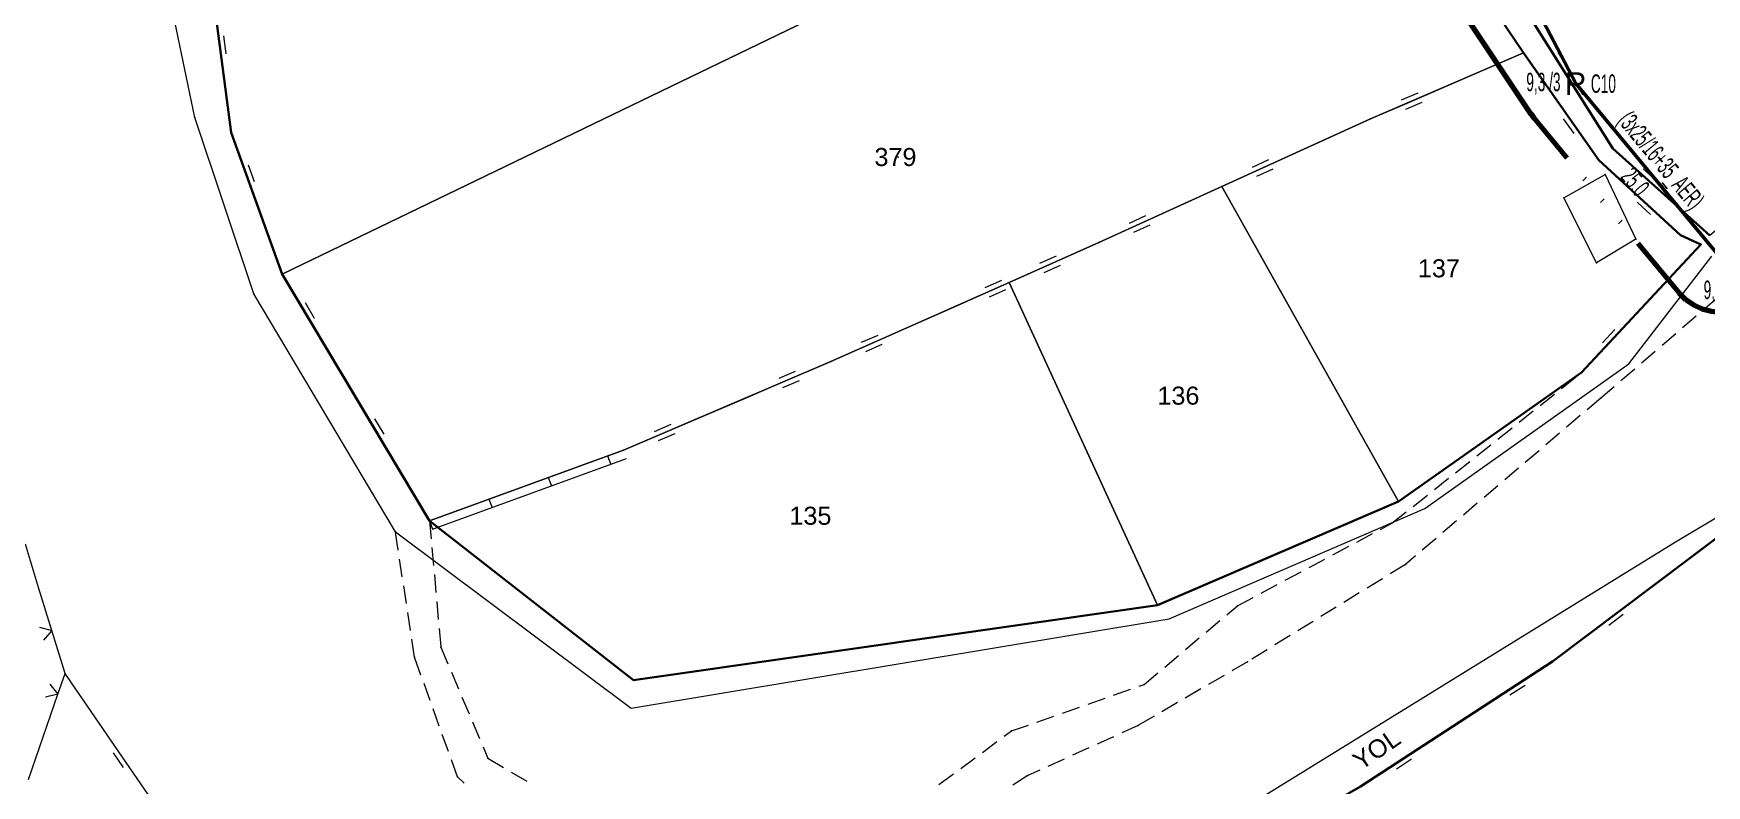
# Model space of a CAD drawing. Header units: millimetres. Extents: x 614452 to 616952, y 4151662 to 4153442.
# Drawn here: x 615885.1 to 616070.6, y 4151954.2 to 4152037.6 of the extents above; entities that cross this region are included whole.
import ezdxf
from ezdxf.enums import TextEntityAlignment as Align
from ezdxf.xclip import XClip

# ---------------------------------------------------------------- set-up
doc = ezdxf.new("R2010")
doc.units = ezdxf.units.MM
doc.header["$XCLIPFRAME"] = 2
doc.linetypes.add('ACAD_ISO14W100', pattern=[24, 12, -3, 0, -3, 0, -3, 0, -3])
for name, color, linetype, lineweight in [('02_ADA_ALN_YENI', 7, 'Continuous', 30), ('03_PARSEL_ALN_ESKI', 18, 'Continuous', 0), ('03_PARSEL_ALN_YENI', 171, 'Continuous', 0), ('03_PARSEL_NO_ESKI', 5, 'Continuous', 0), ('03_PARSEL_SNR_YENI', 5, 'Continuous', 0), ('04_YAPI_ALN_TSCLSIZ', 18, 'Continuous', 0), ('04_YAPI_SNR_TSCLSZ', 77, 'Continuous', 0), ('06_DETAY_SNR_KROKI', 4, 'Continuous', 0), ('06_DETAY_SNR_PAFTA', 26, 'Continuous', 0), ('07_SNRTIP_GECERLI', 30, 'Continuous', 0), ('07_SNRTIP_SABIT', 18, 'Continuous', 0), ('DIREK_AG_MEVCUT', 120, 'Continuous', 25), ('HAT_AG_HAVAI_MEVCUT', 126, 'Continuous', 50), ('NOKTA_DETAY_YENI', 171, 'Continuous', 0), ('NOKTA_PARSEL_ESKI', 6, 'Continuous', 0), ('NOKTA_PARSEL_YENI', 30, 'Continuous', 0), ('NOKTA_YAPI_TSCLSIZ', 77, 'Continuous', 0), ('TRAFO_BOLGE_TUM', 254, 'ACAD_ISO14W100', 70)]:
    doc.layers.add(name, color=color, linetype=linetype, lineweight=lineweight)
doc.styles.add('Direk', font='B_CAD')
doc.styles.get("Standard").update_dxf_attribs({"font": 'Arial'})

# ---------------------------------------------------------------- blocks, each defined once
blk = doc.blocks.new('fggg')
at = {"layer": '02_ADA_ALN_YENI', "color": 252}
for points in [[(616070.96, 4152015.22, 0), (616060.19, 4152024.86, 0), (616051.53, 4152038.58, 0), (616041.07, 4152055.21, 0), (616031.74, 4152068.4, 0), (616025.85, 4152076.73, 0), (616022.21, 4152081.56, 0), (616016.48, 4152087.42, 0), (616003.3, 4152103.7, 0), (615993.45, 4152120.47, 0), (615989.03, 4152120.8, 0), (615980.7, 4152115.46, 0), (615968, 4152118.93, 0), (615951.16, 4152120.94, 0), (615943.35, 4152127.7, 0), (615941.4, 4152129.39, 0), (615936.44, 4152139.81, 0), (615927.62, 4152151.86, 0)], [(616028.92, 4152067.14, 0), (616050.3, 4152035.48, 0), (616058.65, 4152023.59, 0), (616067.7, 4152015.27, 0), (616069.96, 4152014.23, 0), (616056.72, 4152000.02, 0), (616036.44, 4151985.74, 0), (616009.71, 4151974.25, 0), (616009.71, 4151974.25, 0), (615951.61, 4151965.91, 0), (615929.01, 4151983.6, 0), (615912.67, 4152010.94, 0), (615907, 4152026.65, 0), (615905.09, 4152041.27, 0)], [(615879.63, 4151940.73, 0), (615914.79, 4151928.51, 0), (615924.34, 4151927.64, 0), (615914.82, 4151898.06, 0), (615909.22, 4151874.69, 0), (615906.33, 4151863.8, 0), (615908.37, 4151863.22, 0), (615918.09, 4151897.79, 0), (615926.32, 4151927.49, 0), (615950.06, 4151925.66, 0), (615966.79, 4151928.36, 0), (615985.38, 4151931.02, 0), (616000.26, 4151936.21, 0), (616012.41, 4151923.25, 0), (616019.19, 4151925.85, 0), (616005.57, 4151938.8, 0), (616032.22, 4151954.13, 0), (616053.51, 4151967.99, 0), (616076.18, 4151985.07, 0)]]:
    blk.add_polyline3d(points, dxfattribs=at)
at = {"layer": '03_PARSEL_ALN_ESKI', "color": 252}
for p in [(615980.95, 4152023.93), (616041.2, 4152011.59), (616012.33, 4151997.47), (615971.53, 4151984.15)]:
    blk.add_point(p, dxfattribs=at)
at = {"layer": '03_PARSEL_ALN_YENI', "color": 252}
for points in [[(616031.74, 4152068.4, 0), (616053.68, 4152086.71, 0), (616078.18, 4152106.72, 0), (616099.41, 4152085.93, 0), (616109.12, 4152075.97, 0), (616126.86, 4152058.93, 0), (616103.78, 4152053.57, 0), (616092.15, 4152032.97, 0), (616070.96, 4152015.22, 0), (616060.19, 4152024.86, 0), (616051.53, 4152038.58, 0), (616041.07, 4152055.21, 0), (616031.74, 4152068.4, 0)], [(616028.92, 4152067.14, 0), (615912.67, 4152010.94, 0), (615907, 4152026.65, 0), (615905.09, 4152041.27, 0), (615934.45, 4152048.94, 0), (615957.19, 4152054.82, 0), (615978.47, 4152065.5, 0), (616000.25, 4152077.98, 0), (616013.97, 4152086.24, 0), (616023.84, 4152074.67, 0), (616028.92, 4152067.14, 0)], [(615912.67, 4152010.94, 0), (616028.92, 4152067.14, 0), (616050.3, 4152035.48, 0), (616033.33, 4152028.17, 0), (616016.83, 4152020.65, 0), (616003.2, 4152014.44, 0), (615993.25, 4152010.02, 0), (615973.48, 4152001.24, 0), (615950.49, 4151991.42, 0), (615929.01, 4151983.6, 0), (615912.67, 4152010.94, 0)], [(616056.72, 4152000.02, 0), (616036.44, 4151985.74, 0), (616016.83, 4152020.65, 0), (616033.33, 4152028.17, 0), (616050.3, 4152035.48, 0), (616058.65, 4152023.59, 0), (616067.7, 4152015.27, 0), (616069.96, 4152014.23, 0), (616056.72, 4152000.02, 0)], [(616009.71, 4151974.25, 0), (615993.25, 4152010.02, 0), (616003.2, 4152014.44, 0), (616016.83, 4152020.65, 0), (616036.44, 4151985.74, 0), (616009.71, 4151974.25, 0)], [(616009.71, 4151974.25, 0), (615951.61, 4151965.91, 0), (615929.01, 4151983.6, 0), (615950.49, 4151991.42, 0), (615973.48, 4152001.24, 0), (615993.25, 4152010.02, 0), (616009.71, 4151974.25, 0)], [(616098.66, 4151996.09, 0), (616112.48, 4151967.21, 0), (616121.21, 4151944.13, 0), (616030.74, 4151909.9, 0), (616024.5, 4151919.45, 0), (616019.19, 4151925.85, 0), (616005.57, 4151938.8, 0), (616032.22, 4151954.13, 0), (616053.51, 4151967.99, 0), (616076.18, 4151985.07, 0), (616098.66, 4151996.09, 0)]]:
    blk.add_polyline3d(points, close=True, dxfattribs=at)
at = {"layer": '03_PARSEL_SNR_YENI', "color": 252}
for p, q in [((615905.09, 4152041.27, 0.95), (615905.74, 4152036.31, 0.95)), ((616050.3, 4152035.48, 0.95), (616047.5, 4152039.62, 0.95)), ((616051.53, 4152038.58, 0.95), (616054.2, 4152034.35, 0.95)), ((615906.16, 4152037.38, 0.95), (615906.42, 4152035.39, 0.95)), ((615905.74, 4152036.31, 0.95), (615907, 4152026.65, 0.95)), ((616047.1, 4152034.1, 0.95), (616050.3, 4152035.48, 0.95)), ((616055.78, 4152027.68, 0.95), (616050.3, 4152035.48, 0.95)), ((616054.14, 4152035.5, 0.95), (616055.21, 4152033.81, 0.95)), ((616037.92, 4152030.14, 0.95), (616047.1, 4152034.1, 0.95)), ((616054.2, 4152034.35, 0.95), (616059.54, 4152025.89, 0.95)), ((616036.78, 4152030.26, 0.95), (616038.62, 4152031.06, 0.95)), ((616033.33, 4152028.17, 0.95), (616037.92, 4152030.14, 0.95)), ((616037.23, 4152029.23, 0.95), (616039.06, 4152030.02, 0.95)), ((616030.48, 4152026.87, 0.95), (616033.33, 4152028.17, 0.95)), ((616055.89, 4152026.54, 0.95), (616054.74, 4152028.18, 0.95)), ((616058.65, 4152023.59, 0.95), (616055.78, 4152027.68, 0.95)), ((615907, 4152026.65, 0.95), (615908.7, 4152021.95, 0.95)), ((616021.38, 4152022.72, 0.95), (616030.48, 4152026.87, 0.95)), ((616059.54, 4152025.89, 0.95), (616060.19, 4152024.86, 0.95)), ((616020.24, 4152022.82, 0.95), (616022.06, 4152023.65, 0.95)), ((616064.02, 4152018.65, 0.95), (616058.65, 4152023.59, 0.95)), ((616060.19, 4152024.86, 0.95), (616063.91, 4152021.53, 0.95)), ((615908.7, 4152021.95, 0.95), (615912.09, 4152012.54, 0.95)), ((615908.89, 4152023.08, 0.95), (615909.57, 4152021.2, 0.95)), ((616016.83, 4152020.65, 0.95), (616021.38, 4152022.72, 0.95)), ((616020.71, 4152021.8, 0.95), (616022.53, 4152022.63, 0.95)), ((616063.54, 4152022.61, 0.95), (616065.03, 4152021.28, 0.95)), ((616007.75, 4152016.52, 0.95), (616016.83, 4152020.65, 0.95)), ((616063.91, 4152021.53, 0.95), (616070.96, 4152015.22, 0.95)), ((616064.38, 4152017.56, 0.95), (616062.9, 4152018.91, 0.95)), ((616067.7, 4152015.27, 0.95), (616064.02, 4152018.65, 0.95)), ((616003.2, 4152014.44, 0.95), (616007.75, 4152016.52, 0.95)), ((616006.61, 4152016.61, 0.95), (616008.43, 4152017.44, 0.95)), ((616007.08, 4152015.59, 0.95), (616008.9, 4152016.42, 0.95)), ((615997.82, 4152012.05, 0.95), (616003.2, 4152014.44, 0.95)), ((616069.96, 4152014.23, 0.95), (616067.7, 4152015.27, 0.95)), ((615912.09, 4152012.54, 0.95), (615912.67, 4152010.94, 0.95)), ((615996.68, 4152012.16, 0.95), (615998.51, 4152012.97, 0.95)), ((616066.95, 4152011, 0.95), (616069.96, 4152014.23, 0.95)), ((615912.67, 4152010.94, 0.95), (615915.24, 4152006.64, 0.95)), ((615993.25, 4152010.02, 0.95), (615997.82, 4152012.05, 0.95)), ((615997.14, 4152011.13, 0.95), (615998.97, 4152011.95, 0.95)), ((616060.13, 4152003.68, 0.95), (616066.95, 4152011, 0.95)), ((615987.19, 4152007.33, 0.95), (615991.76, 4152009.36, 0.95)), ((615990.61, 4152009.47, 0.95), (615992.44, 4152010.28, 0.95)), ((615991.07, 4152008.44, 0.95), (615992.9, 4152009.25, 0.95)), ((615991.76, 4152009.36, 0.95), (615993.25, 4152010.02, 0.95)), ((615915.21, 4152007.79, 0.95), (615916.23, 4152006.07, 0.95)), ((615978.05, 4152003.27, 0.95), (615987.19, 4152007.33, 0.95)), ((615915.24, 4152006.64, 0.95), (615920.37, 4151998.06, 0.95)), ((615973.48, 4152001.24, 0.95), (615978.05, 4152003.27, 0.95)), ((615976.91, 4152003.38, 0.95), (615978.73, 4152004.19, 0.95)), ((615977.36, 4152002.35, 0.95), (615979.19, 4152003.16, 0.95)), ((616056.72, 4152000.02, 0.95), (616060.13, 4152003.68, 0.95)), ((616059.04, 4152003.33, 0.95), (616060.4, 4152004.79, 0.95)), ((615967.75, 4151999.4, 0.95), (615969.58, 4152000.19, 0.95)), ((615968.89, 4151999.28, 0.95), (615973.48, 4152001.24, 0.95)), ((615920.37, 4151998.06, 0.95), (615922.93, 4151993.77, 0.95)), ((615964.29, 4151997.31, 0.95), (615968.89, 4151999.28, 0.95)), ((615968.19, 4151998.37, 0.95), (615970.03, 4151999.15, 0.95)), ((615955.09, 4151993.39, 0.95), (615964.29, 4151997.31, 0.95)), ((615922.9, 4151994.91, 0.95), (615923.93, 4151993.2, 0.95)), ((615953.95, 4151993.51, 0.95), (615955.79, 4151994.3, 0.95)), ((615922.93, 4151993.77, 0.95), (615928.06, 4151985.18, 0.95)), ((615950.49, 4151991.42, 0.95), (615955.09, 4151993.39, 0.95)), ((615954.39, 4151992.48, 0.95), (615956.23, 4151993.26, 0.95)), ((615929.35, 4151982.66, 0.95), (615950.84, 4151990.48, 0.95)), ((615942.17, 4151988.39, 0.95), (615948.74, 4151990.79, 0.95)), ((615948.74, 4151990.79, 0.95), (615950.49, 4151991.42, 0.95)), ((615948.74, 4151990.79, 0.95), (615949.09, 4151989.85, 0.95)), ((615935.59, 4151985.99, 0.95), (615942.17, 4151988.39, 0.95)), ((615942.17, 4151988.39, 0.95), (615942.51, 4151987.45, 0.95)), ((615928.06, 4151985.18, 0.95), (615929.01, 4151983.6, 0.95)), ((615929.01, 4151983.6, 0.95), (615935.59, 4151985.99, 0.95)), ((615935.59, 4151985.99, 0.95), (615935.93, 4151985.05, 0.95)), ((615929.01, 4151983.6, 0.95), (615929.35, 4151982.66, 0.95)), ((616072.18, 4151982.06, 0.95), (616064.2, 4151976.04, 0.95)), ((616064.2, 4151976.04, 0.95), (616060.2, 4151973.03, 0.95)), ((616060.2, 4151973.03, 0.95), (616053.51, 4151967.99, 0.95)), ((616061.34, 4151973.19, 0.95), (616059.74, 4151971.98, 0.95)), ((616053.51, 4151967.99, 0.95), (616049.32, 4151965.26, 0.95)), ((616049.32, 4151965.26, 0.95), (616040.94, 4151959.81, 0.95)), ((616050.47, 4151965.34, 0.95), (616048.79, 4151964.25, 0.95)), ((616040.94, 4151959.81, 0.95), (616036.75, 4151957.08, 0.95)), ((616036.75, 4151957.08, 0.95), (616032.22, 4151954.13, 0.95)), ((616037.89, 4151957.15, 0.95), (616036.22, 4151956.06, 0.95))]:
    blk.add_line(p, q, dxfattribs=at)
for p in [(616050.3, 4152035.48, 624.22), (616050.3, 4152035.48, 624.22), (616050.3, 4152035.48, 624.22), (616033.33, 4152028.17, 622.91), (616033.33, 4152028.17, 622.91), (615907, 4152026.65, 617.16), (615907, 4152026.65, 617.16), (616058.65, 4152023.59, 624.45), (616058.65, 4152023.59, 624.45), (616060.19, 4152024.86, 625.13), (616060.19, 4152024.86, 625.13), (616016.83, 4152020.65, 622.09), (616016.83, 4152020.65, 622.91), (616003.2, 4152014.44, 622.09), (616003.2, 4152014.44, 622.09), (616067.7, 4152015.27, 624.2), (616067.7, 4152015.27, 624.2), (616069.96, 4152014.23, 624.2), (616069.96, 4152014.23, 622.24), (615912.67, 4152010.94, 617.61), (615912.67, 4152010.94, 617.61), (615993.25, 4152010.02, 620.51), (615993.25, 4152010.02, 622.09), (615973.48, 4152001.24, 620.51), (615973.48, 4152001.24, 620.51), (616056.72, 4152000.02, 622.24), (615950.49, 4151991.42, 619.62), (615950.49, 4151991.42, 619.62), (615929.01, 4151983.6, 618.41), (615929.01, 4151983.6, 618.41), (616053.51, 4151967.99, 620.05), (616053.51, 4151967.99, 620.05)]:
    blk.add_point(p, dxfattribs=at)
at = {"layer": '04_YAPI_ALN_TSCLSIZ', "color": 252}
blk.add_polyline3d([(616058.39, 4152012.19, 0), (616054.75, 4152019.39, 0), (616059.33, 4152021.98, 0), (616062.74, 4152014.82, 0), (616058.39, 4152012.19, 0)], close=True, dxfattribs=at)
at = {"layer": '04_YAPI_SNR_TSCLSZ', "color": 252}
for p, q in [((616054.75, 4152019.39, 625.58), (616059.33, 4152021.98, 625.81)), ((616059.33, 4152021.98, 625.81), (616062.74, 4152014.82, 625.57)), ((616058.39, 4152012.19, 625.6), (616054.75, 4152019.39, 625.58)), ((616062.74, 4152014.82, 625.57), (616058.39, 4152012.19, 625.6))]:
    blk.add_line(p, q, dxfattribs=at)
at = {"layer": '06_DETAY_SNR_KROKI', "color": 252}
for p, q in [((615885.66, 4151976.21, 0.95), (615884.19, 4151980.98, 0.95)), ((615887.13, 4151971.43, 0.95), (615885.66, 4151976.21, 0.95)), ((615885.75, 4151971.79, 0.95), (615887.13, 4151971.43, 0.95)), ((615887.13, 4151971.43, 0.95), (615886.19, 4151970.35, 0.95)), ((615888.6, 4151966.65, 0.95), (615887.13, 4151971.43, 0.95)), ((615887.81, 4151964.35, 0.95), (615888.6, 4151966.65, 0.95)), ((615889.32, 4151965.61, 0.95), (615888.6, 4151966.65, 0.95)), ((615886.17, 4151959.63, 0.95), (615887.81, 4151964.35, 0.95)), ((615887.81, 4151964.35, 0.95), (615886.41, 4151964.04, 0.95)), ((615886.9, 4151965.46, 0.95), (615887.81, 4151964.35, 0.95)), ((615894.98, 4151957.36, 0.95), (615889.32, 4151965.61, 0.95)), ((615884.54, 4151954.9, 0.95), (615886.17, 4151959.63, 0.95)), ((615895.08, 4151956.22, 0.95), (615893.95, 4151957.87, 0.95)), ((615897.81, 4151953.24, 0.95), (615894.98, 4151957.36, 0.95))]:
    blk.add_line(p, q, dxfattribs=at)
blk.add_point((615888.6, 4151966.65, 620.27), dxfattribs=at)
blk.add_point((615888.6, 4151966.65, 620.27), dxfattribs=at)
blk.add_point((615888.6, 4151966.65, 620.27), dxfattribs=at)
at = {"layer": '06_DETAY_SNR_PAFTA', "color": 252}
for p, q in [((615902.99, 4152028.33, 617.12), (615900.05, 4152042.35, 616.29)), ((615909.52, 4152008.77, 616.75), (615902.99, 4152028.33, 617.12)), ((616061.96, 4152001, 518.31), (616071.18, 4152012.93, 548.91)), ((615925.23, 4151982.35, 617.51), (615909.52, 4152008.77, 616.75)), ((616071.72, 4152008.23, 0.95), (616070.21, 4152006.93, 0.95)), ((616069.45, 4152006.28, 0.95), (616067.93, 4152004.97, 0.95)), ((616067.17, 4152004.32, 0.95), (616065.65, 4152003.02, 0.95)), ((616064.89, 4152002.37, 0.95), (616063.37, 4152001.07, 0.95)), ((616039.34, 4151984.95, 435.74), (616061.96, 4152001, 518.31)), ((616054.5, 4151998.25, 0.95), (616056.07, 4151999.5, 0.95)), ((616062.62, 4152000.42, 0.95), (616061.1, 4151999.11, 0.95)), ((616067.32, 4151981.36, 489.26), (616098.1, 4151999.76, 619.23)), ((616052.15, 4151996.39, 0.95), (616053.72, 4151997.63, 0.95)), ((616060.34, 4151998.46, 0.95), (616058.87, 4151997.2, 0.95)), ((616049.81, 4151994.52, 0.95), (616051.37, 4151995.77, 0.95)), ((616058.87, 4151997.2, 0.95), (616057.34, 4151995.9, 0.95)), ((616047.46, 4151992.65, 0.95), (616049.02, 4151993.9, 0.95)), ((616056.58, 4151995.25, 0.95), (616055.06, 4151993.96, 0.95)), ((616045.11, 4151990.79, 0.95), (616046.67, 4151992.03, 0.95)), ((616054.3, 4151993.31, 0.95), (616052.77, 4151992.01, 0.95)), ((616042.76, 4151988.92, 0.95), (616044.33, 4151990.17, 0.95)), ((616052.01, 4151991.36, 0.95), (616050.49, 4151990.07, 0.95)), ((616040.41, 4151987.05, 0.95), (616041.98, 4151988.3, 0.95)), ((616049.73, 4151989.42, 0.95), (616048.21, 4151988.12, 0.95)), ((616047.44, 4151987.47, 0.95), (616045.92, 4151986.18, 0.95)), ((616011.02, 4151972.7, 399.13), (616039.34, 4151984.95, 435.74)), ((616038.06, 4151985.19, 0.95), (616039.63, 4151986.43, 0.95)), ((616045.16, 4151985.53, 0.95), (616043.64, 4151984.23, 0.95)), ((615929.01, 4151983.6, 0.95), (615929.19, 4151981.6, 0.95)), ((616034.45, 4151982.64, 0.95), (616035.71, 4151983.32, 0.95)), ((616035.71, 4151983.32, 0.95), (616037.28, 4151984.57, 0.95)), ((616042.88, 4151983.58, 0.95), (616041.35, 4151982.29, 0.95)), ((615925.23, 4151982.35, 617.51), (615951.37, 4151962.82, 417.9)), ((615925.53, 4151980.34, 0.95), (615925.23, 4151982.32, 0.95)), ((616004.71, 4151942.73, 510.91), (616067.32, 4151981.36, 489.26)), ((616031.8, 4151981.23, 0.95), (616033.56, 4151982.17, 0.95)), ((616040.59, 4151981.64, 0.95), (616039.07, 4151980.34, 0.95)), ((615925.98, 4151977.38, 0.95), (615925.68, 4151979.35, 0.95)), ((615929.27, 4151980.61, 0.95), (615929.45, 4151978.62, 0.95)), ((616026.51, 4151978.4, 0.95), (616028.27, 4151979.34, 0.95)), ((616029.15, 4151979.82, 0.95), (616030.92, 4151980.76, 0.95)), ((616038.31, 4151979.69, 0.95), (616037.19, 4151978.74, 0.95)), ((615929.54, 4151977.62, 0.95), (615929.71, 4151975.63, 0.95)), ((616023.86, 4151976.99, 0.95), (616025.63, 4151977.93, 0.95)), ((616034.64, 4151977.17, 0.95), (616032.94, 4151976.12, 0.95)), ((616037.19, 4151978.74, 0.95), (616035.49, 4151977.69, 0.95)), ((615926.44, 4151974.41, 0.95), (615926.14, 4151976.39, 0.95)), ((616021.22, 4151975.57, 0.95), (616022.98, 4151976.52, 0.95)), ((616032.08, 4151975.59, 0.95), (616030.38, 4151974.54, 0.95)), ((615929.8, 4151974.63, 0.95), (615929.97, 4151972.64, 0.95)), ((616017.4, 4151973.18, 0.95), (616018.57, 4151974.16, 0.95)), ((616018.57, 4151974.16, 0.95), (616020.33, 4151975.1, 0.95)), ((616029.53, 4151974.02, 0.95), (616027.83, 4151972.97, 0.95)), ((615926.89, 4151971.44, 0.95), (615926.59, 4151973.42, 0.95)), ((615930.06, 4151971.64, 0.95), (615930.24, 4151969.65, 0.95)), ((615951.37, 4151962.82, 417.9), (616011.02, 4151972.7, 399.13)), ((616015.11, 4151971.24, 0.95), (616016.64, 4151972.53, 0.95)), ((616026.98, 4151972.44, 0.95), (616025.27, 4151971.39, 0.95)), ((615927.34, 4151968.48, 0.95), (615927.04, 4151970.46, 0.95)), ((616012.82, 4151969.31, 0.95), (616014.35, 4151970.6, 0.95)), ((616024.42, 4151970.87, 0.95), (616022.72, 4151969.82, 0.95)), ((615928.05, 4151966.48, 0.95), (615927.38, 4151968.36, 0.95)), ((615930.25, 4151969.56, 0.95), (615931.03, 4151967.72, 0.95)), ((616010.53, 4151967.37, 0.95), (616012.05, 4151968.66, 0.95)), ((616019.7, 4151967.96, 0.95), (616017.97, 4151966.95, 0.95)), ((616021.87, 4151969.29, 0.95), (616020.17, 4151968.24, 0.95)), ((615931.42, 4151966.8, 0.95), (615932.21, 4151964.96, 0.95)), ((616008.23, 4151965.44, 0.95), (616009.76, 4151966.73, 0.95)), ((616017.11, 4151966.45, 0.95), (616015.38, 4151965.44, 0.95)), ((615929.06, 4151963.66, 0.95), (615928.39, 4151965.54, 0.95)), ((616004.84, 4151964.25, 0.95), (616006.73, 4151964.91, 0.95)), ((616007.67, 4151965.24, 0.95), (616008.23, 4151965.44, 0.95)), ((616014.52, 4151964.94, 0.95), (616012.79, 4151963.93, 0.95)), ((615930.07, 4151960.83, 0.95), (615929.4, 4151962.72, 0.95)), ((615932.6, 4151964.04, 0.95), (615933.38, 4151962.2, 0.95)), ((615999.18, 4151962.26, 0.95), (616001.06, 4151962.92, 0.95)), ((616002.01, 4151963.26, 0.95), (616003.9, 4151963.92, 0.95)), ((616011.92, 4151963.43, 0.95), (616010.2, 4151962.42, 0.95)), ((615933.77, 4151961.28, 0.95), (615934.56, 4151959.44, 0.95)), ((615993.51, 4151960.28, 0.95), (615995.4, 4151960.94, 0.95)), ((615996.35, 4151961.27, 0.95), (615998.23, 4151961.93, 0.95)), ((616007.58, 4151960.89, 0.95), (616005.76, 4151960.07, 0.95)), ((616009.33, 4151961.92, 0.95), (616007.6, 4151960.91, 0.95)), ((615931.09, 4151958.01, 0.95), (615930.41, 4151959.89, 0.95)), ((615990.3, 4151957.91, 0.95), (615991.91, 4151959.1, 0.95)), ((615992.72, 4151959.69, 0.95), (615993.51, 4151960.28, 0.95)), ((616004.85, 4151959.65, 0.95), (616003.02, 4151958.83, 0.95)), ((615932.1, 4151955.18, 0.95), (615931.42, 4151957.07, 0.95)), ((615934.95, 4151958.52, 0.95), (615935.48, 4151957.27, 0.95)), ((615935.48, 4151957.27, 0.95), (615937.2, 4151956.24, 0.95)), ((615987.89, 4151956.13, 0.95), (615989.5, 4151957.32, 0.95)), ((615999.38, 4151957.17, 0.95), (615997.56, 4151956.35, 0.95)), ((616002.11, 4151958.41, 0.95), (616000.29, 4151957.59, 0.95)), ((615932.83, 4151954.5, 0.95), (615932.1, 4151955.18, 0.95)), ((615938.06, 4151955.73, 0.95), (615939.78, 4151954.71, 0.95)), ((615985.47, 4151954.35, 0.95), (615987.08, 4151955.54, 0.95)), ((615995.34, 4151955.34, 0.95), (615993.66, 4151954.26, 0.95)), ((615996.65, 4151955.93, 0.95), (615995.34, 4151955.34, 0.95))]:
    blk.add_line(p, q, dxfattribs=at)
for p in [(616056.72, 4152000.02, 622.24), (616058.87, 4151997.2, 622.18), (616058.87, 4151997.2, 622.18), (615929.01, 4151983.6, 618.41), (616035.71, 4151983.32, 620.09), (616035.71, 4151983.32, 620.09), (615925.23, 4151982.35, 617.51), (616037.19, 4151978.74, 619.66), (616037.19, 4151978.74, 619.66), (616018.57, 4151974.16, 618.96), (616018.57, 4151974.16, 618.96), (615927.34, 4151968.48, 617.84), (615927.34, 4151968.48, 617.84), (615930.25, 4151969.56, 618.34), (615930.25, 4151969.56, 618.34), (616019.7, 4151967.96, 618.41), (616019.7, 4151967.96, 618.41), (616008.23, 4151965.44, 618.69), (616008.23, 4151965.44, 618.69), (616007.58, 4151960.89, 617.98), (616007.58, 4151960.89, 617.98), (615993.51, 4151960.28, 618.24), (615993.51, 4151960.28, 618.24), (615935.48, 4151957.27, 619.41), (615935.48, 4151957.27, 619.41), (615932.1, 4151955.18, 617.72), (615932.1, 4151955.18, 617.72), (615995.34, 4151955.34, 618.03), (615995.34, 4151955.34, 618.03)]:
    blk.add_point(p, dxfattribs=at)
at = {"layer": '07_SNRTIP_GECERLI', "color": 252}
for points in [[(615912.67, 4152010.94, 617.61), (616028.92, 4152067.14, 0)], [(616016.83, 4152020.65, 0), (616036.44, 4151985.74, 0)], [(616009.71, 4151974.25, 0), (615993.25, 4152010.02, 0)], [(616036.44, 4151985.74, 0), (616056.72, 4152000.02, 622.24)], [(616036.44, 4151985.74, 0), (616009.71, 4151974.25, 0)], [(615929.01, 4151983.6, 618.41), (615951.61, 4151965.91, 0)], [(615951.61, 4151965.91, 0), (616009.71, 4151974.25, 0)]]:
    blk.add_polyline3d(points, dxfattribs=at)
at = {"layer": '07_SNRTIP_SABIT', "color": 252}
for points in [[(616031.74, 4152068.4, 0), (616041.07, 4152055.21, 625.81), (616051.53, 4152038.58, 626.8), (616060.19, 4152024.86, 625.13), (616070.96, 4152015.22, 624.45)], [(616050.3, 4152035.48, 624.22), (616028.92, 4152067.14, 0)], [(615905.09, 4152041.27, 617.1), (615907, 4152026.65, 617.16), (615912.67, 4152010.94, 617.61)], [(616016.83, 4152020.65, 0), (616033.33, 4152028.17, 622.91), (616050.3, 4152035.48, 624.22)], [(616050.3, 4152035.48, 624.22), (616058.65, 4152023.59, 624.45), (616067.7, 4152015.27, 624.2), (616069.96, 4152014.23, 624.1)], [(615993.25, 4152010.02, 0), (616003.2, 4152014.44, 622.09), (616016.83, 4152020.65, 622.09)], [(616069.96, 4152014.23, 624.1), (616056.72, 4152000.02, 622.24)], [(615912.67, 4152010.94, 617.61), (615929.01, 4151983.6, 618.41)], [(615929.01, 4151983.6, 618.41), (615950.49, 4151991.42, 619.62), (615973.48, 4152001.24, 620.51), (615993.25, 4152010.02, 620.51)], [(616005.57, 4151938.8, 618.03), (616032.22, 4151954.13, 619.59), (616053.51, 4151967.99, 620.05), (616076.18, 4151985.07, 619.78), (616098.66, 4151996.09, 619.32)]]:
    blk.add_polyline3d(points, dxfattribs=at)
at = {"layer": 'NOKTA_DETAY_YENI', "color": 252}
for p in [(615902.99, 4152028.33, 617.12), (615909.52, 4152008.77, 616.75), (616058.87, 4151997.2, 622.18), (616035.71, 4151983.32, 620.09), (615925.23, 4151982.35, 617.51), (616037.19, 4151978.74, 619.66), (616018.57, 4151974.16, 618.96), (615927.34, 4151968.48, 617.84), (615930.25, 4151969.56, 618.34), (616019.7, 4151967.96, 618.41), (615888.6, 4151966.65, 620.27), (616008.23, 4151965.44, 618.69), (616007.58, 4151960.89, 617.98), (615993.51, 4151960.28, 618.24), (615935.48, 4151957.27, 619.41), (615932.1, 4151955.18, 617.72), (615995.34, 4151955.34, 618.03)]:
    blk.add_point(p, dxfattribs=at)
at = {"layer": 'NOKTA_PARSEL_ESKI', "color": 252}
for p in [(616036.44, 4151985.74), (616009.71, 4151974.25), (615951.61, 4151965.91)]:
    blk.add_point(p, dxfattribs=at)
at = {"layer": 'NOKTA_PARSEL_YENI', "color": 252}
for p in [(616050.3, 4152035.48, 624.22), (616033.33, 4152028.17, 622.91), (615907, 4152026.65, 617.16), (616058.65, 4152023.59, 624.45), (616060.19, 4152024.86, 625.13), (616016.83, 4152020.65), (616003.2, 4152014.44, 622.09), (616067.7, 4152015.27, 624.2), (616069.96, 4152014.23, 624.1), (615912.67, 4152010.94, 617.61), (615993.25, 4152010.02), (615973.48, 4152001.24, 620.51), (616056.72, 4152000.02, 622.24), (615950.49, 4151991.42, 619.62), (615929.01, 4151983.6, 618.41), (616053.51, 4151967.99, 620.05)]:
    blk.add_point(p, dxfattribs=at)
at = {"layer": 'NOKTA_YAPI_TSCLSIZ', "color": 252}
for p in [(616059.33, 4152021.98, 625.81), (616054.75, 4152019.39, 625.58), (616062.74, 4152014.82, 625.57), (616058.39, 4152012.19, 625.6)]:
    blk.add_point(p, dxfattribs=at)
at = {"layer": '03_PARSEL_NO_ESKI', "color": 252}
for s, p in [('379', (615978.33, 4152022.93)), ('137', (616038.58, 4152010.59)), ('136', (616009.7, 4151996.47)), ('135', (615968.9, 4151983.15))]:
    blk.add_text(s, height=2, dxfattribs=at).set_placement(p)
at = {"layer": '06_DETAY_SNR_PAFTA', "color": 252}
blk.add_text('YOL', height=2, rotation=34.4722, dxfattribs=at).set_placement((616032.26, 4151955.85))

msp = doc.modelspace()

# ---------------------------------------------------------------- linework, layer by layer
at = {"layer": 'HAT_AG_HAVAI_MEVCUT'}
for p, q in [((616056.08, 4152032.07), (616044.55, 4152054.34)), ((616072.16, 4152012.7), (616056.08, 4152032.07))]:
    msp.add_line(p, q, dxfattribs=at)
at = {"layer": 'TRAFO_BOLGE_TUM', "flags": 128}
msp.add_lwpolyline([(616051.11, 4152028.74), (616051.1, 4152028.73), (616017.64, 4152078.78), (616017.43, 4152079.12), (616017.21, 4152079.6), (616017.19, 4152079.59), (615938.92, 4152247.83), (615938.72, 4152248.31), (615938.45, 4152249.32), (615938.44, 4152249.5), (615938.42, 4152249.5), (615920.91, 4152370.5), (615920.85, 4152371.36), (615920.94, 4152372.4), (615921.21, 4152373.41), (615921.65, 4152374.36), (615922.25, 4152375.21), (615922.99, 4152375.95), (615923.85, 4152376.55), (615924.79, 4152377), (615925.8, 4152377.27), (615926.19, 4152377.3), (615926.19, 4152377.32), (616596.62, 4152451.18), (616597.28, 4152451.22), (616598.32, 4152451.12), (616599.33, 4152450.85), (616600.28, 4152450.41), (616601.14, 4152449.81), (616601.88, 4152449.07), (616602.48, 4152448.22), (616602.92, 4152447.27), (616603.19, 4152446.26), (616603.28, 4152445.22), (616603.19, 4152444.17), (616602.92, 4152443.16), (616602.48, 4152442.22), (616602.23, 4152441.87), (616602.25, 4152441.85), (616559.03, 4152377.95), (616558.66, 4152377.46), (616558.38, 4152377.19), (616558.4, 4152377.17), (616272.35, 4152077.4), (616271.87, 4152076.95), (616271.01, 4152076.35), (616270.07, 4152075.91), (616270, 4152075.89), (616270, 4152075.88), (616074.15, 4152007.04), (616073.2, 4152006.79), (616072.16, 4152006.7), (616071.12, 4152006.79), (616070.11, 4152007.06), (616069.16, 4152007.51), (616068.3, 4152008.11), (616067.56, 4152008.85), (616067.54, 4152008.87), (616067.54, 4152008.87), (616051.47, 4152028.23), (616051.11, 4152028.74), (616051.11, 4152028.74)], dxfattribs=at)

# ---------------------------------------------------------------- block references
ref = msp.add_blockref('fggg', (0, 0))
XClip(ref).set_block_clipping_path([(615240.7433106549, 4153442.5), (615240.7433106545, 4152542.5), (614452.5, 4152542.5), (614452.5, 4151662.5), (616764.340303037, 4151662.5), (616764.340303037, 4152542.5), (616327.5, 4152542.5), (616327.5, 4153442.5)])

# ---------------------------------------------------------------- texts
at = {"layer": 'DIREK_AG_MEVCUT', "width": 0.53}
for s, p in [('9,3 /3', (616052.5, 4152032.25)), ('C10', (616059.15, 4152032.07)), ('9,3 /3', (616072.16, 4152009.2))]:
    msp.add_text(s, height=2.05, dxfattribs=at).set_placement(p, align=Align.MIDDLE_CENTER)
at = {"layer": 'DIREK_AG_MEVCUT', "style": 'Direk'}
msp.add_text('R', height=2.5, dxfattribs=at).set_placement((616056.08, 4152032.07), align=Align.MIDDLE_CENTER)
at = {"layer": 'HAT_AG_HAVAI_MEVCUT', "lineweight": 30, "width": 0.53}
msp.add_text('(3x25/16+35_AER)', height=2.05, rotation=309.6977, dxfattribs=at).set_placement((616064.78, 4152022.93, 308028.04), align=Align.CENTER)
msp.add_text('25.0', height=2.05, rotation=309.6977, dxfattribs=at).set_placement((616063.47, 4152021.84, 308028.04), align=Align.TOP_CENTER)

doc.saveas('drawing.dxf')
